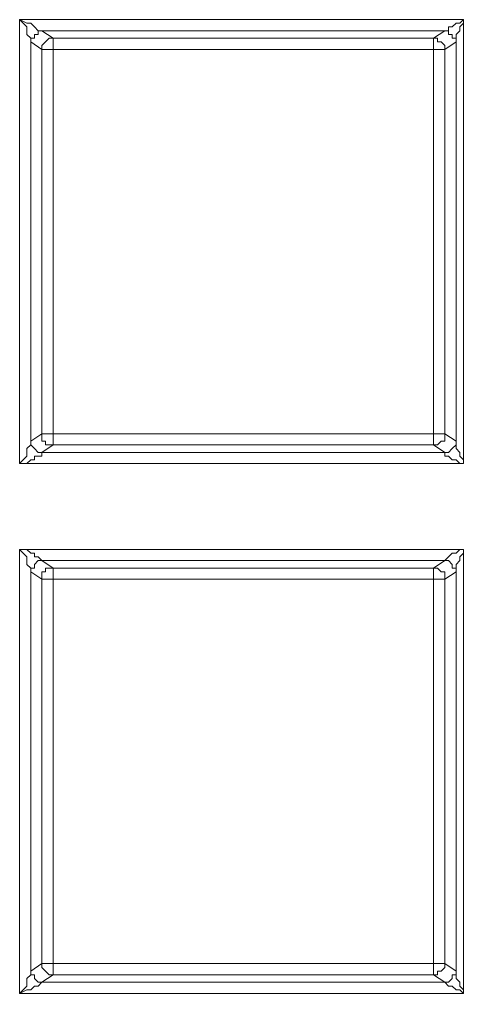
# Model space of a CAD drawing. Header units: centimetres. Extents: x -12.2 to 12.2, y -6.1 to 6.1.
# Drawn here: x -5.472 to -5.052, y -3.72 to -2.799 of the extents above; entities that cross this region are included whole.
import ezdxf

# ---------------------------------------------------------------- set-up
doc = ezdxf.new("R2010")
doc.units = ezdxf.units.CM
doc.header["$MEASUREMENT"] = 0
doc.layers.add('Camada 1', color=7, linetype='Continuous')

msp = doc.modelspace()

# ---------------------------------------------------------------- linework, layer by layer
at = {"layer": 'Camada 1', "lineweight": 9}
for points in [[(-5.47223, -2.79937), (-5.47223, -2.79937), (-5.05242, -2.79937), (-5.05242, -2.79937)], [(-5.47223, -3.21917), (-5.47223, -3.21917), (-5.47223, -2.79937), (-5.47223, -2.79937)], [(-5.05242, -2.79937), (-5.05242, -2.79937), (-5.05242, -3.21917), (-5.05242, -3.21917)], [(-5.07006, -2.80995), (-5.07006, -2.80995), (-5.45106, -2.80995), (-5.45106, -2.80995)], [(-5.45106, -2.80995), (-5.45106, -2.80995), (-5.44048, -2.81701), (-5.44048, -2.81701)], [(-5.44048, -2.81701), (-5.44048, -2.81701), (-5.08065, -2.81701), (-5.08065, -2.81701)], [(-5.08065, -2.81701), (-5.08065, -2.81701), (-5.07006, -2.80995), (-5.07006, -2.80995)], [(-5.46165, -2.82053), (-5.46165, -2.82053), (-5.46165, -3.19801), (-5.46165, -3.19801)], [(-5.45106, -2.82759), (-5.45106, -2.82759), (-5.46165, -2.82053), (-5.46165, -2.82053)], [(-5.05948, -2.82053), (-5.05948, -2.82053), (-5.07006, -2.82759), (-5.07006, -2.82759)], [(-5.05948, -3.19801), (-5.05948, -3.19801), (-5.05948, -2.82053), (-5.05948, -2.82053)], [(-5.45106, -3.19095), (-5.45106, -3.19095), (-5.45106, -2.82759), (-5.45106, -2.82759)], [(-5.44048, -2.82759), (-5.44048, -2.82759), (-5.44048, -3.19095), (-5.44048, -3.19095)], [(-5.08065, -2.82759), (-5.08065, -2.82759), (-5.44048, -2.82759), (-5.44048, -2.82759)], [(-5.08065, -3.19095), (-5.08065, -3.19095), (-5.08065, -2.82759), (-5.08065, -2.82759)], [(-5.07006, -2.82759), (-5.07006, -2.82759), (-5.07006, -3.19095), (-5.07006, -3.19095)], [(-5.46165, -3.19801), (-5.46165, -3.19801), (-5.45106, -3.19095), (-5.45106, -3.19095)], [(-5.44048, -3.19095), (-5.44048, -3.19095), (-5.08065, -3.19095), (-5.08065, -3.19095)], [(-5.07006, -3.19095), (-5.07006, -3.19095), (-5.05948, -3.19801), (-5.05948, -3.19801)], [(-5.44048, -3.20153), (-5.44048, -3.20153), (-5.45106, -3.20859), (-5.45106, -3.20859)], [(-5.08065, -3.20153), (-5.08065, -3.20153), (-5.44048, -3.20153), (-5.44048, -3.20153)], [(-5.07006, -3.20859), (-5.07006, -3.20859), (-5.08065, -3.20153), (-5.08065, -3.20153)], [(-5.45106, -3.20859), (-5.45106, -3.20859), (-5.07006, -3.20859), (-5.07006, -3.20859)], [(-5.05242, -3.21917), (-5.05242, -3.21917), (-5.47223, -3.21917), (-5.47223, -3.21917)], [(-5.47223, -3.30031), (-5.47223, -3.30031), (-5.05242, -3.30031), (-5.05242, -3.30031)], [(-5.47223, -3.72012), (-5.47223, -3.72012), (-5.47223, -3.30031), (-5.47223, -3.30031)], [(-5.05242, -3.30031), (-5.05242, -3.30031), (-5.05242, -3.72012), (-5.05242, -3.72012)], [(-5.07006, -3.3109), (-5.07006, -3.3109), (-5.45106, -3.3109), (-5.45106, -3.3109)], [(-5.45106, -3.3109), (-5.45106, -3.3109), (-5.44048, -3.31795), (-5.44048, -3.31795)], [(-5.08065, -3.31795), (-5.08065, -3.31795), (-5.07006, -3.3109), (-5.07006, -3.3109)], [(-5.46165, -3.32148), (-5.46165, -3.32148), (-5.46165, -3.69895), (-5.46165, -3.69895)], [(-5.45106, -3.32853), (-5.45106, -3.32853), (-5.46165, -3.32148), (-5.46165, -3.32148)], [(-5.44048, -3.31795), (-5.44048, -3.31795), (-5.08065, -3.31795), (-5.08065, -3.31795)], [(-5.05948, -3.32148), (-5.05948, -3.32148), (-5.07006, -3.32853), (-5.07006, -3.32853)], [(-5.05948, -3.69895), (-5.05948, -3.69895), (-5.05948, -3.32148), (-5.05948, -3.32148)], [(-5.45106, -3.6919), (-5.45106, -3.6919), (-5.45106, -3.32853), (-5.45106, -3.32853)], [(-5.44048, -3.32853), (-5.44048, -3.32853), (-5.44048, -3.6919), (-5.44048, -3.6919)], [(-5.08065, -3.32853), (-5.08065, -3.32853), (-5.44048, -3.32853), (-5.44048, -3.32853)], [(-5.08065, -3.6919), (-5.08065, -3.6919), (-5.08065, -3.32853), (-5.08065, -3.32853)], [(-5.07006, -3.32853), (-5.07006, -3.32853), (-5.07006, -3.6919), (-5.07006, -3.6919)], [(-5.46165, -3.69895), (-5.46165, -3.69895), (-5.45106, -3.6919), (-5.45106, -3.6919)], [(-5.44048, -3.6919), (-5.44048, -3.6919), (-5.08065, -3.6919), (-5.08065, -3.6919)], [(-5.07006, -3.6919), (-5.07006, -3.6919), (-5.05948, -3.69895), (-5.05948, -3.69895)], [(-5.44048, -3.70248), (-5.44048, -3.70248), (-5.45106, -3.70953), (-5.45106, -3.70953)], [(-5.45106, -3.70953), (-5.45106, -3.70953), (-5.07006, -3.70953), (-5.07006, -3.70953)], [(-5.08065, -3.70248), (-5.08065, -3.70248), (-5.44048, -3.70248), (-5.44048, -3.70248)], [(-5.07006, -3.70953), (-5.07006, -3.70953), (-5.08065, -3.70248), (-5.08065, -3.70248)], [(-5.05242, -3.72012), (-5.05242, -3.72012), (-5.47223, -3.72012), (-5.47223, -3.72012)]]:
    msp.add_open_spline(points, degree=3, dxfattribs=at)
for points, knots in [([(-5.46165, -2.82053), (-5.46165, -2.82053), (-5.46165, -2.82053), (-5.46165, -2.82053), (-5.46165, -2.82053), (-5.46165, -2.81701), (-5.46165, -2.81701), (-5.46165, -2.81701), (-5.46517, -2.81348), (-5.46517, -2.81348), (-5.46517, -2.81348), (-5.46517, -2.80995), (-5.46517, -2.80995), (-5.46517, -2.80995), (-5.46517, -2.80642), (-5.46517, -2.80642), (-5.46517, -2.80642), (-5.4687, -2.80289), (-5.4687, -2.80289), (-5.4687, -2.80289), (-5.47223, -2.79937), (-5.47223, -2.79937)], [0, 0, 0, 0, 0.142857, 0.142857, 0.142857, 0.285714, 0.285714, 0.285714, 0.428571, 0.428571, 0.428571, 0.571429, 0.571429, 0.571429, 0.714286, 0.714286, 0.714286, 0.857143, 0.857143, 0.857143, 1, 1, 1, 1]), ([(-5.47223, -2.79937), (-5.47223, -2.79937), (-5.46517, -2.80289), (-5.46517, -2.80289), (-5.46517, -2.80289), (-5.46165, -2.80289), (-5.46165, -2.80289), (-5.46165, -2.80289), (-5.45812, -2.80642), (-5.45812, -2.80642), (-5.45812, -2.80642), (-5.45459, -2.80995), (-5.45459, -2.80995), (-5.45459, -2.80995), (-5.45106, -2.80995), (-5.45106, -2.80995)], [0, 0, 0, 0, 0.2, 0.2, 0.2, 0.4, 0.4, 0.4, 0.6, 0.6, 0.6, 0.8, 0.8, 0.8, 1, 1, 1, 1]), ([(-5.07006, -2.80995), (-5.07006, -2.80995), (-5.07006, -2.80995), (-5.07006, -2.80995), (-5.07006, -2.80995), (-5.06654, -2.80995), (-5.06654, -2.80995), (-5.06654, -2.80995), (-5.06654, -2.80642), (-5.06654, -2.80642), (-5.06654, -2.80642), (-5.06301, -2.80642), (-5.06301, -2.80642), (-5.06301, -2.80642), (-5.05948, -2.80289), (-5.05948, -2.80289), (-5.05948, -2.80289), (-5.05595, -2.80289), (-5.05595, -2.80289), (-5.05595, -2.80289), (-5.05242, -2.79937), (-5.05242, -2.79937)], [0, 0, 0, 0, 0.142857, 0.142857, 0.142857, 0.285714, 0.285714, 0.285714, 0.428571, 0.428571, 0.428571, 0.571429, 0.571429, 0.571429, 0.714286, 0.714286, 0.714286, 0.857143, 0.857143, 0.857143, 1, 1, 1, 1]), ([(-5.05242, -2.79937), (-5.05242, -2.79937), (-5.05242, -2.80289), (-5.05242, -2.80289), (-5.05242, -2.80289), (-5.05595, -2.80642), (-5.05595, -2.80642), (-5.05595, -2.80642), (-5.05595, -2.80995), (-5.05595, -2.80995), (-5.05595, -2.80995), (-5.05948, -2.81348), (-5.05948, -2.81348), (-5.05948, -2.81348), (-5.05948, -2.81701), (-5.05948, -2.81701), (-5.05948, -2.81701), (-5.05948, -2.82053), (-5.05948, -2.82053)], [0, 0, 0, 0, 0.166667, 0.166667, 0.166667, 0.333333, 0.333333, 0.333333, 0.5, 0.5, 0.5, 0.666667, 0.666667, 0.666667, 0.833333, 0.833333, 0.833333, 1, 1, 1, 1]), ([(-5.45106, -2.80995), (-5.45106, -2.80995), (-5.45106, -2.80995), (-5.45106, -2.80995), (-5.45106, -2.80995), (-5.45459, -2.80995), (-5.45459, -2.80995), (-5.45459, -2.80995), (-5.45459, -2.81348), (-5.45459, -2.81348), (-5.45459, -2.81348), (-5.45812, -2.81348), (-5.45812, -2.81348), (-5.45812, -2.81348), (-5.45812, -2.81701), (-5.45812, -2.81701), (-5.45812, -2.81701), (-5.46165, -2.81701), (-5.46165, -2.81701), (-5.46165, -2.81701), (-5.46165, -2.82053), (-5.46165, -2.82053)], [0, 0, 0, 0, 0.142857, 0.142857, 0.142857, 0.285714, 0.285714, 0.285714, 0.428571, 0.428571, 0.428571, 0.571429, 0.571429, 0.571429, 0.714286, 0.714286, 0.714286, 0.857143, 0.857143, 0.857143, 1, 1, 1, 1]), ([(-5.44048, -2.81701), (-5.44048, -2.81701), (-5.44401, -2.81701), (-5.44401, -2.81701), (-5.44401, -2.81701), (-5.44754, -2.82053), (-5.44754, -2.82053), (-5.44754, -2.82053), (-5.45106, -2.82406), (-5.45106, -2.82406), (-5.45106, -2.82406), (-5.45106, -2.82759), (-5.45106, -2.82759)], [0, 0, 0, 0, 0.25, 0.25, 0.25, 0.5, 0.5, 0.5, 0.75, 0.75, 0.75, 1, 1, 1, 1]), ([(-5.44048, -2.81701), (-5.44048, -2.81701), (-5.44048, -2.81701), (-5.44048, -2.81701), (-5.44048, -2.81701), (-5.44048, -2.82053), (-5.44048, -2.82053), (-5.44048, -2.82053), (-5.44048, -2.82406), (-5.44048, -2.82406), (-5.44048, -2.82406), (-5.44048, -2.82759), (-5.44048, -2.82759)], [0, 0, 0, 0, 0.25, 0.25, 0.25, 0.5, 0.5, 0.5, 0.75, 0.75, 0.75, 1, 1, 1, 1]), ([(-5.07006, -2.82759), (-5.07006, -2.82759), (-5.07006, -2.82759), (-5.07006, -2.82759), (-5.07006, -2.82759), (-5.07006, -2.82406), (-5.07006, -2.82406), (-5.07006, -2.82406), (-5.07359, -2.82053), (-5.07359, -2.82053), (-5.07359, -2.82053), (-5.07712, -2.82053), (-5.07712, -2.82053), (-5.07712, -2.82053), (-5.07712, -2.81701), (-5.07712, -2.81701), (-5.07712, -2.81701), (-5.08065, -2.81701), (-5.08065, -2.81701)], [0, 0, 0, 0, 0.166667, 0.166667, 0.166667, 0.333333, 0.333333, 0.333333, 0.5, 0.5, 0.5, 0.666667, 0.666667, 0.666667, 0.833333, 0.833333, 0.833333, 1, 1, 1, 1]), ([(-5.08065, -2.81701), (-5.08065, -2.81701), (-5.08065, -2.81701), (-5.08065, -2.81701), (-5.08065, -2.81701), (-5.08065, -2.82053), (-5.08065, -2.82053), (-5.08065, -2.82053), (-5.08065, -2.82406), (-5.08065, -2.82406), (-5.08065, -2.82406), (-5.08065, -2.82759), (-5.08065, -2.82759)], [0, 0, 0, 0, 0.25, 0.25, 0.25, 0.5, 0.5, 0.5, 0.75, 0.75, 0.75, 1, 1, 1, 1]), ([(-5.05948, -2.82053), (-5.05948, -2.82053), (-5.05948, -2.81701), (-5.05948, -2.81701), (-5.05948, -2.81701), (-5.06301, -2.81701), (-5.06301, -2.81701), (-5.06301, -2.81701), (-5.06301, -2.81348), (-5.06301, -2.81348), (-5.06301, -2.81348), (-5.06654, -2.81348), (-5.06654, -2.81348), (-5.06654, -2.81348), (-5.06654, -2.80995), (-5.06654, -2.80995), (-5.06654, -2.80995), (-5.07006, -2.80995), (-5.07006, -2.80995)], [0, 0, 0, 0, 0.166667, 0.166667, 0.166667, 0.333333, 0.333333, 0.333333, 0.5, 0.5, 0.5, 0.666667, 0.666667, 0.666667, 0.833333, 0.833333, 0.833333, 1, 1, 1, 1]), ([(-5.44048, -2.82759), (-5.44048, -2.82759), (-5.44401, -2.82759), (-5.44401, -2.82759), (-5.44401, -2.82759), (-5.44754, -2.82759), (-5.44754, -2.82759), (-5.44754, -2.82759), (-5.45106, -2.82759), (-5.45106, -2.82759)], [0, 0, 0, 0, 0.333333, 0.333333, 0.333333, 0.666667, 0.666667, 0.666667, 1, 1, 1, 1]), ([(-5.07006, -2.82759), (-5.07006, -2.82759), (-5.07006, -2.82759), (-5.07006, -2.82759), (-5.07006, -2.82759), (-5.07359, -2.82759), (-5.07359, -2.82759), (-5.07359, -2.82759), (-5.07712, -2.82759), (-5.07712, -2.82759), (-5.07712, -2.82759), (-5.08065, -2.82759), (-5.08065, -2.82759)], [0, 0, 0, 0, 0.25, 0.25, 0.25, 0.5, 0.5, 0.5, 0.75, 0.75, 0.75, 1, 1, 1, 1]), ([(-5.45106, -3.19095), (-5.45106, -3.19095), (-5.45106, -3.19448), (-5.45106, -3.19448), (-5.45106, -3.19448), (-5.45106, -3.19801), (-5.45106, -3.19801), (-5.45106, -3.19801), (-5.44754, -3.19801), (-5.44754, -3.19801), (-5.44754, -3.19801), (-5.44754, -3.20153), (-5.44754, -3.20153), (-5.44754, -3.20153), (-5.44401, -3.20153), (-5.44401, -3.20153), (-5.44401, -3.20153), (-5.44048, -3.20153), (-5.44048, -3.20153)], [0, 0, 0, 0, 0.166667, 0.166667, 0.166667, 0.333333, 0.333333, 0.333333, 0.5, 0.5, 0.5, 0.666667, 0.666667, 0.666667, 0.833333, 0.833333, 0.833333, 1, 1, 1, 1]), ([(-5.44048, -3.19095), (-5.44048, -3.19095), (-5.44401, -3.19095), (-5.44401, -3.19095), (-5.44401, -3.19095), (-5.44754, -3.19095), (-5.44754, -3.19095), (-5.44754, -3.19095), (-5.45106, -3.19095), (-5.45106, -3.19095)], [0, 0, 0, 0, 0.333333, 0.333333, 0.333333, 0.666667, 0.666667, 0.666667, 1, 1, 1, 1]), ([(-5.44048, -3.19095), (-5.44048, -3.19095), (-5.44048, -3.19448), (-5.44048, -3.19448), (-5.44048, -3.19448), (-5.44048, -3.19801), (-5.44048, -3.19801), (-5.44048, -3.19801), (-5.44048, -3.20153), (-5.44048, -3.20153)], [0, 0, 0, 0, 0.333333, 0.333333, 0.333333, 0.666667, 0.666667, 0.666667, 1, 1, 1, 1]), ([(-5.07006, -3.19095), (-5.07006, -3.19095), (-5.07006, -3.19448), (-5.07006, -3.19448), (-5.07006, -3.19448), (-5.07006, -3.19801), (-5.07006, -3.19801), (-5.07006, -3.19801), (-5.07359, -3.19801), (-5.07359, -3.19801), (-5.07359, -3.19801), (-5.07712, -3.20153), (-5.07712, -3.20153), (-5.07712, -3.20153), (-5.08065, -3.20153), (-5.08065, -3.20153)], [0, 0, 0, 0, 0.2, 0.2, 0.2, 0.4, 0.4, 0.4, 0.6, 0.6, 0.6, 0.8, 0.8, 0.8, 1, 1, 1, 1]), ([(-5.08065, -3.19095), (-5.08065, -3.19095), (-5.08065, -3.19448), (-5.08065, -3.19448), (-5.08065, -3.19448), (-5.08065, -3.19801), (-5.08065, -3.19801), (-5.08065, -3.19801), (-5.08065, -3.20153), (-5.08065, -3.20153)], [0, 0, 0, 0, 0.333333, 0.333333, 0.333333, 0.666667, 0.666667, 0.666667, 1, 1, 1, 1]), ([(-5.07006, -3.19095), (-5.07006, -3.19095), (-5.07006, -3.19095), (-5.07006, -3.19095), (-5.07006, -3.19095), (-5.07359, -3.19095), (-5.07359, -3.19095), (-5.07359, -3.19095), (-5.07712, -3.19095), (-5.07712, -3.19095), (-5.07712, -3.19095), (-5.08065, -3.19095), (-5.08065, -3.19095)], [0, 0, 0, 0, 0.25, 0.25, 0.25, 0.5, 0.5, 0.5, 0.75, 0.75, 0.75, 1, 1, 1, 1]), ([(-5.47223, -3.21917), (-5.47223, -3.21917), (-5.4687, -3.21564), (-5.4687, -3.21564), (-5.4687, -3.21564), (-5.46517, -3.21212), (-5.46517, -3.21212), (-5.46517, -3.21212), (-5.46517, -3.20859), (-5.46517, -3.20859), (-5.46517, -3.20859), (-5.46517, -3.20506), (-5.46517, -3.20506), (-5.46517, -3.20506), (-5.46165, -3.20153), (-5.46165, -3.20153), (-5.46165, -3.20153), (-5.46165, -3.19801), (-5.46165, -3.19801)], [0, 0, 0, 0, 0.166667, 0.166667, 0.166667, 0.333333, 0.333333, 0.333333, 0.5, 0.5, 0.5, 0.666667, 0.666667, 0.666667, 0.833333, 0.833333, 0.833333, 1, 1, 1, 1]), ([(-5.46165, -3.19801), (-5.46165, -3.19801), (-5.46165, -3.20153), (-5.46165, -3.20153), (-5.46165, -3.20153), (-5.45812, -3.20506), (-5.45812, -3.20506), (-5.45812, -3.20506), (-5.45459, -3.20859), (-5.45459, -3.20859), (-5.45459, -3.20859), (-5.45106, -3.20859), (-5.45106, -3.20859)], [0, 0, 0, 0, 0.25, 0.25, 0.25, 0.5, 0.5, 0.5, 0.75, 0.75, 0.75, 1, 1, 1, 1]), ([(-5.05948, -3.19801), (-5.05948, -3.19801), (-5.05948, -3.20153), (-5.05948, -3.20153), (-5.05948, -3.20153), (-5.06301, -3.20506), (-5.06301, -3.20506), (-5.06301, -3.20506), (-5.06654, -3.20859), (-5.06654, -3.20859), (-5.06654, -3.20859), (-5.07006, -3.20859), (-5.07006, -3.20859)], [0, 0, 0, 0, 0.25, 0.25, 0.25, 0.5, 0.5, 0.5, 0.75, 0.75, 0.75, 1, 1, 1, 1]), ([(-5.05948, -3.19801), (-5.05948, -3.19801), (-5.05948, -3.20153), (-5.05948, -3.20153), (-5.05948, -3.20153), (-5.05948, -3.20506), (-5.05948, -3.20506), (-5.05948, -3.20506), (-5.05595, -3.20859), (-5.05595, -3.20859), (-5.05595, -3.20859), (-5.05595, -3.21212), (-5.05595, -3.21212), (-5.05595, -3.21212), (-5.05242, -3.21564), (-5.05242, -3.21564), (-5.05242, -3.21564), (-5.05242, -3.21917), (-5.05242, -3.21917)], [0, 0, 0, 0, 0.166667, 0.166667, 0.166667, 0.333333, 0.333333, 0.333333, 0.5, 0.5, 0.5, 0.666667, 0.666667, 0.666667, 0.833333, 0.833333, 0.833333, 1, 1, 1, 1]), ([(-5.45106, -3.20859), (-5.45106, -3.20859), (-5.45106, -3.20859), (-5.45106, -3.20859), (-5.45106, -3.20859), (-5.45106, -3.21212), (-5.45106, -3.21212), (-5.45106, -3.21212), (-5.45459, -3.21212), (-5.45459, -3.21212), (-5.45459, -3.21212), (-5.45812, -3.21212), (-5.45812, -3.21212), (-5.45812, -3.21212), (-5.45812, -3.21564), (-5.45812, -3.21564), (-5.45812, -3.21564), (-5.46165, -3.21564), (-5.46165, -3.21564), (-5.46165, -3.21564), (-5.46517, -3.21917), (-5.46517, -3.21917), (-5.46517, -3.21917), (-5.47223, -3.21917), (-5.47223, -3.21917)], [0, 0, 0, 0, 0.125, 0.125, 0.125, 0.25, 0.25, 0.25, 0.375, 0.375, 0.375, 0.5, 0.5, 0.5, 0.625, 0.625, 0.625, 0.75, 0.75, 0.75, 0.875, 0.875, 0.875, 1, 1, 1, 1]), ([(-5.05242, -3.21917), (-5.05242, -3.21917), (-5.05595, -3.21917), (-5.05595, -3.21917), (-5.05595, -3.21917), (-5.05948, -3.21564), (-5.05948, -3.21564), (-5.05948, -3.21564), (-5.06301, -3.21564), (-5.06301, -3.21564), (-5.06301, -3.21564), (-5.06654, -3.21212), (-5.06654, -3.21212), (-5.06654, -3.21212), (-5.07006, -3.21212), (-5.07006, -3.21212), (-5.07006, -3.21212), (-5.07006, -3.20859), (-5.07006, -3.20859)], [0, 0, 0, 0, 0.166667, 0.166667, 0.166667, 0.333333, 0.333333, 0.333333, 0.5, 0.5, 0.5, 0.666667, 0.666667, 0.666667, 0.833333, 0.833333, 0.833333, 1, 1, 1, 1]), ([(-5.47223, -3.30031), (-5.47223, -3.30031), (-5.46517, -3.30031), (-5.46517, -3.30031), (-5.46517, -3.30031), (-5.46165, -3.30384), (-5.46165, -3.30384), (-5.46165, -3.30384), (-5.45812, -3.30384), (-5.45812, -3.30384), (-5.45812, -3.30384), (-5.45812, -3.30737), (-5.45812, -3.30737), (-5.45812, -3.30737), (-5.45459, -3.30737), (-5.45459, -3.30737), (-5.45459, -3.30737), (-5.45106, -3.3109), (-5.45106, -3.3109)], [0, 0, 0, 0, 0.166667, 0.166667, 0.166667, 0.333333, 0.333333, 0.333333, 0.5, 0.5, 0.5, 0.666667, 0.666667, 0.666667, 0.833333, 0.833333, 0.833333, 1, 1, 1, 1]), ([(-5.46165, -3.32148), (-5.46165, -3.32148), (-5.46165, -3.31795), (-5.46165, -3.31795), (-5.46165, -3.31795), (-5.46517, -3.31442), (-5.46517, -3.31442), (-5.46517, -3.31442), (-5.46517, -3.3109), (-5.46517, -3.3109), (-5.46517, -3.3109), (-5.46517, -3.30737), (-5.46517, -3.30737), (-5.46517, -3.30737), (-5.4687, -3.30384), (-5.4687, -3.30384), (-5.4687, -3.30384), (-5.47223, -3.30031), (-5.47223, -3.30031)], [0, 0, 0, 0, 0.166667, 0.166667, 0.166667, 0.333333, 0.333333, 0.333333, 0.5, 0.5, 0.5, 0.666667, 0.666667, 0.666667, 0.833333, 0.833333, 0.833333, 1, 1, 1, 1]), ([(-5.07006, -3.3109), (-5.07006, -3.3109), (-5.07006, -3.3109), (-5.07006, -3.3109), (-5.07006, -3.3109), (-5.06654, -3.30737), (-5.06654, -3.30737), (-5.06654, -3.30737), (-5.06301, -3.30384), (-5.06301, -3.30384), (-5.06301, -3.30384), (-5.05948, -3.30384), (-5.05948, -3.30384), (-5.05948, -3.30384), (-5.05595, -3.30031), (-5.05595, -3.30031), (-5.05595, -3.30031), (-5.05242, -3.30031), (-5.05242, -3.30031)], [0, 0, 0, 0, 0.166667, 0.166667, 0.166667, 0.333333, 0.333333, 0.333333, 0.5, 0.5, 0.5, 0.666667, 0.666667, 0.666667, 0.833333, 0.833333, 0.833333, 1, 1, 1, 1]), ([(-5.05242, -3.30031), (-5.05242, -3.30031), (-5.05242, -3.30384), (-5.05242, -3.30384), (-5.05242, -3.30384), (-5.05595, -3.30737), (-5.05595, -3.30737), (-5.05595, -3.30737), (-5.05595, -3.3109), (-5.05595, -3.3109), (-5.05595, -3.3109), (-5.05948, -3.31442), (-5.05948, -3.31442), (-5.05948, -3.31442), (-5.05948, -3.31795), (-5.05948, -3.31795), (-5.05948, -3.31795), (-5.05948, -3.32148), (-5.05948, -3.32148)], [0, 0, 0, 0, 0.166667, 0.166667, 0.166667, 0.333333, 0.333333, 0.333333, 0.5, 0.5, 0.5, 0.666667, 0.666667, 0.666667, 0.833333, 0.833333, 0.833333, 1, 1, 1, 1]), ([(-5.45106, -3.3109), (-5.45106, -3.3109), (-5.45106, -3.3109), (-5.45106, -3.3109), (-5.45106, -3.3109), (-5.45459, -3.3109), (-5.45459, -3.3109), (-5.45459, -3.3109), (-5.45812, -3.31442), (-5.45812, -3.31442), (-5.45812, -3.31442), (-5.45812, -3.31795), (-5.45812, -3.31795), (-5.45812, -3.31795), (-5.46165, -3.31795), (-5.46165, -3.31795), (-5.46165, -3.31795), (-5.46165, -3.32148), (-5.46165, -3.32148)], [0, 0, 0, 0, 0.166667, 0.166667, 0.166667, 0.333333, 0.333333, 0.333333, 0.5, 0.5, 0.5, 0.666667, 0.666667, 0.666667, 0.833333, 0.833333, 0.833333, 1, 1, 1, 1]), ([(-5.05948, -3.32148), (-5.05948, -3.32148), (-5.05948, -3.31795), (-5.05948, -3.31795), (-5.05948, -3.31795), (-5.06301, -3.31795), (-5.06301, -3.31795), (-5.06301, -3.31795), (-5.06301, -3.31442), (-5.06301, -3.31442), (-5.06301, -3.31442), (-5.06654, -3.3109), (-5.06654, -3.3109), (-5.06654, -3.3109), (-5.07006, -3.3109), (-5.07006, -3.3109)], [0, 0, 0, 0, 0.2, 0.2, 0.2, 0.4, 0.4, 0.4, 0.6, 0.6, 0.6, 0.8, 0.8, 0.8, 1, 1, 1, 1]), ([(-5.44048, -3.31795), (-5.44048, -3.31795), (-5.44401, -3.31795), (-5.44401, -3.31795), (-5.44401, -3.31795), (-5.44754, -3.31795), (-5.44754, -3.31795), (-5.44754, -3.31795), (-5.44754, -3.32148), (-5.44754, -3.32148), (-5.44754, -3.32148), (-5.45106, -3.32148), (-5.45106, -3.32148), (-5.45106, -3.32148), (-5.45106, -3.32501), (-5.45106, -3.32501), (-5.45106, -3.32501), (-5.45106, -3.32853), (-5.45106, -3.32853)], [0, 0, 0, 0, 0.166667, 0.166667, 0.166667, 0.333333, 0.333333, 0.333333, 0.5, 0.5, 0.5, 0.666667, 0.666667, 0.666667, 0.833333, 0.833333, 0.833333, 1, 1, 1, 1]), ([(-5.44048, -3.31795), (-5.44048, -3.31795), (-5.44048, -3.31795), (-5.44048, -3.31795), (-5.44048, -3.31795), (-5.44048, -3.32148), (-5.44048, -3.32148), (-5.44048, -3.32148), (-5.44048, -3.32501), (-5.44048, -3.32501), (-5.44048, -3.32501), (-5.44048, -3.32853), (-5.44048, -3.32853)], [0, 0, 0, 0, 0.25, 0.25, 0.25, 0.5, 0.5, 0.5, 0.75, 0.75, 0.75, 1, 1, 1, 1]), ([(-5.07006, -3.32853), (-5.07006, -3.32853), (-5.07006, -3.32501), (-5.07006, -3.32501), (-5.07006, -3.32501), (-5.07006, -3.32148), (-5.07006, -3.32148), (-5.07006, -3.32148), (-5.07359, -3.32148), (-5.07359, -3.32148), (-5.07359, -3.32148), (-5.07712, -3.31795), (-5.07712, -3.31795), (-5.07712, -3.31795), (-5.08065, -3.31795), (-5.08065, -3.31795)], [0, 0, 0, 0, 0.2, 0.2, 0.2, 0.4, 0.4, 0.4, 0.6, 0.6, 0.6, 0.8, 0.8, 0.8, 1, 1, 1, 1]), ([(-5.08065, -3.31795), (-5.08065, -3.31795), (-5.08065, -3.31795), (-5.08065, -3.31795), (-5.08065, -3.31795), (-5.08065, -3.32148), (-5.08065, -3.32148), (-5.08065, -3.32148), (-5.08065, -3.32501), (-5.08065, -3.32501), (-5.08065, -3.32501), (-5.08065, -3.32853), (-5.08065, -3.32853)], [0, 0, 0, 0, 0.25, 0.25, 0.25, 0.5, 0.5, 0.5, 0.75, 0.75, 0.75, 1, 1, 1, 1]), ([(-5.44048, -3.32853), (-5.44048, -3.32853), (-5.44401, -3.32853), (-5.44401, -3.32853), (-5.44401, -3.32853), (-5.44754, -3.32853), (-5.44754, -3.32853), (-5.44754, -3.32853), (-5.45106, -3.32853), (-5.45106, -3.32853)], [0, 0, 0, 0, 0.333333, 0.333333, 0.333333, 0.666667, 0.666667, 0.666667, 1, 1, 1, 1]), ([(-5.07006, -3.32853), (-5.07006, -3.32853), (-5.07006, -3.32853), (-5.07006, -3.32853), (-5.07006, -3.32853), (-5.07359, -3.32853), (-5.07359, -3.32853), (-5.07359, -3.32853), (-5.07712, -3.32853), (-5.07712, -3.32853), (-5.07712, -3.32853), (-5.08065, -3.32853), (-5.08065, -3.32853)], [0, 0, 0, 0, 0.25, 0.25, 0.25, 0.5, 0.5, 0.5, 0.75, 0.75, 0.75, 1, 1, 1, 1]), ([(-5.45106, -3.6919), (-5.45106, -3.6919), (-5.45106, -3.6919), (-5.45106, -3.6919), (-5.45106, -3.6919), (-5.45106, -3.69542), (-5.45106, -3.69542), (-5.45106, -3.69542), (-5.44754, -3.69895), (-5.44754, -3.69895), (-5.44754, -3.69895), (-5.44401, -3.70248), (-5.44401, -3.70248), (-5.44401, -3.70248), (-5.44048, -3.70248), (-5.44048, -3.70248)], [0, 0, 0, 0, 0.2, 0.2, 0.2, 0.4, 0.4, 0.4, 0.6, 0.6, 0.6, 0.8, 0.8, 0.8, 1, 1, 1, 1]), ([(-5.44048, -3.6919), (-5.44048, -3.6919), (-5.44401, -3.6919), (-5.44401, -3.6919), (-5.44401, -3.6919), (-5.44754, -3.6919), (-5.44754, -3.6919), (-5.44754, -3.6919), (-5.45106, -3.6919), (-5.45106, -3.6919)], [0, 0, 0, 0, 0.333333, 0.333333, 0.333333, 0.666667, 0.666667, 0.666667, 1, 1, 1, 1]), ([(-5.44048, -3.6919), (-5.44048, -3.6919), (-5.44048, -3.6919), (-5.44048, -3.6919), (-5.44048, -3.6919), (-5.44048, -3.69542), (-5.44048, -3.69542), (-5.44048, -3.69542), (-5.44048, -3.69895), (-5.44048, -3.69895), (-5.44048, -3.69895), (-5.44048, -3.70248), (-5.44048, -3.70248)], [0, 0, 0, 0, 0.25, 0.25, 0.25, 0.5, 0.5, 0.5, 0.75, 0.75, 0.75, 1, 1, 1, 1]), ([(-5.07006, -3.6919), (-5.07006, -3.6919), (-5.07006, -3.6919), (-5.07006, -3.6919), (-5.07006, -3.6919), (-5.07006, -3.69542), (-5.07006, -3.69542), (-5.07006, -3.69542), (-5.07359, -3.69895), (-5.07359, -3.69895), (-5.07359, -3.69895), (-5.07712, -3.69895), (-5.07712, -3.69895), (-5.07712, -3.69895), (-5.07712, -3.70248), (-5.07712, -3.70248), (-5.07712, -3.70248), (-5.08065, -3.70248), (-5.08065, -3.70248)], [0, 0, 0, 0, 0.166667, 0.166667, 0.166667, 0.333333, 0.333333, 0.333333, 0.5, 0.5, 0.5, 0.666667, 0.666667, 0.666667, 0.833333, 0.833333, 0.833333, 1, 1, 1, 1]), ([(-5.08065, -3.6919), (-5.08065, -3.6919), (-5.08065, -3.6919), (-5.08065, -3.6919), (-5.08065, -3.6919), (-5.08065, -3.69542), (-5.08065, -3.69542), (-5.08065, -3.69542), (-5.08065, -3.69895), (-5.08065, -3.69895), (-5.08065, -3.69895), (-5.08065, -3.70248), (-5.08065, -3.70248)], [0, 0, 0, 0, 0.25, 0.25, 0.25, 0.5, 0.5, 0.5, 0.75, 0.75, 0.75, 1, 1, 1, 1]), ([(-5.07006, -3.6919), (-5.07006, -3.6919), (-5.07006, -3.6919), (-5.07006, -3.6919), (-5.07006, -3.6919), (-5.07359, -3.6919), (-5.07359, -3.6919), (-5.07359, -3.6919), (-5.07712, -3.6919), (-5.07712, -3.6919), (-5.07712, -3.6919), (-5.08065, -3.6919), (-5.08065, -3.6919)], [0, 0, 0, 0, 0.25, 0.25, 0.25, 0.5, 0.5, 0.5, 0.75, 0.75, 0.75, 1, 1, 1, 1]), ([(-5.47223, -3.72012), (-5.47223, -3.72012), (-5.4687, -3.71659), (-5.4687, -3.71659), (-5.4687, -3.71659), (-5.46517, -3.71306), (-5.46517, -3.71306), (-5.46517, -3.71306), (-5.46517, -3.70953), (-5.46517, -3.70953), (-5.46517, -3.70953), (-5.46517, -3.70601), (-5.46517, -3.70601), (-5.46517, -3.70601), (-5.46165, -3.70248), (-5.46165, -3.70248), (-5.46165, -3.70248), (-5.46165, -3.69895), (-5.46165, -3.69895)], [0, 0, 0, 0, 0.166667, 0.166667, 0.166667, 0.333333, 0.333333, 0.333333, 0.5, 0.5, 0.5, 0.666667, 0.666667, 0.666667, 0.833333, 0.833333, 0.833333, 1, 1, 1, 1]), ([(-5.46165, -3.69895), (-5.46165, -3.69895), (-5.46165, -3.70248), (-5.46165, -3.70248), (-5.46165, -3.70248), (-5.45812, -3.70248), (-5.45812, -3.70248), (-5.45812, -3.70248), (-5.45812, -3.70601), (-5.45812, -3.70601), (-5.45812, -3.70601), (-5.45459, -3.70953), (-5.45459, -3.70953), (-5.45459, -3.70953), (-5.45106, -3.70953), (-5.45106, -3.70953)], [0, 0, 0, 0, 0.2, 0.2, 0.2, 0.4, 0.4, 0.4, 0.6, 0.6, 0.6, 0.8, 0.8, 0.8, 1, 1, 1, 1]), ([(-5.05948, -3.69895), (-5.05948, -3.69895), (-5.05948, -3.70248), (-5.05948, -3.70248), (-5.05948, -3.70248), (-5.06301, -3.70248), (-5.06301, -3.70248), (-5.06301, -3.70248), (-5.06301, -3.70601), (-5.06301, -3.70601), (-5.06301, -3.70601), (-5.06654, -3.70953), (-5.06654, -3.70953), (-5.06654, -3.70953), (-5.07006, -3.70953), (-5.07006, -3.70953)], [0, 0, 0, 0, 0.2, 0.2, 0.2, 0.4, 0.4, 0.4, 0.6, 0.6, 0.6, 0.8, 0.8, 0.8, 1, 1, 1, 1]), ([(-5.05948, -3.69895), (-5.05948, -3.69895), (-5.05948, -3.69895), (-5.05948, -3.69895), (-5.05948, -3.69895), (-5.05948, -3.70248), (-5.05948, -3.70248), (-5.05948, -3.70248), (-5.05948, -3.70601), (-5.05948, -3.70601), (-5.05948, -3.70601), (-5.05595, -3.70953), (-5.05595, -3.70953), (-5.05595, -3.70953), (-5.05595, -3.71306), (-5.05595, -3.71306), (-5.05595, -3.71306), (-5.05242, -3.71659), (-5.05242, -3.71659), (-5.05242, -3.71659), (-5.05242, -3.72012), (-5.05242, -3.72012)], [0, 0, 0, 0, 0.142857, 0.142857, 0.142857, 0.285714, 0.285714, 0.285714, 0.428571, 0.428571, 0.428571, 0.571429, 0.571429, 0.571429, 0.714286, 0.714286, 0.714286, 0.857143, 0.857143, 0.857143, 1, 1, 1, 1]), ([(-5.45106, -3.70953), (-5.45106, -3.70953), (-5.45106, -3.70953), (-5.45106, -3.70953), (-5.45106, -3.70953), (-5.45459, -3.71306), (-5.45459, -3.71306), (-5.45459, -3.71306), (-5.45812, -3.71306), (-5.45812, -3.71306), (-5.45812, -3.71306), (-5.46165, -3.71659), (-5.46165, -3.71659), (-5.46165, -3.71659), (-5.46517, -3.71659), (-5.46517, -3.71659), (-5.46517, -3.71659), (-5.47223, -3.72012), (-5.47223, -3.72012)], [0, 0, 0, 0, 0.166667, 0.166667, 0.166667, 0.333333, 0.333333, 0.333333, 0.5, 0.5, 0.5, 0.666667, 0.666667, 0.666667, 0.833333, 0.833333, 0.833333, 1, 1, 1, 1]), ([(-5.05242, -3.72012), (-5.05242, -3.72012), (-5.05595, -3.71659), (-5.05595, -3.71659), (-5.05595, -3.71659), (-5.05948, -3.71659), (-5.05948, -3.71659), (-5.05948, -3.71659), (-5.06301, -3.71306), (-5.06301, -3.71306), (-5.06301, -3.71306), (-5.06654, -3.71306), (-5.06654, -3.71306), (-5.06654, -3.71306), (-5.07006, -3.70953), (-5.07006, -3.70953)], [0, 0, 0, 0, 0.2, 0.2, 0.2, 0.4, 0.4, 0.4, 0.6, 0.6, 0.6, 0.8, 0.8, 0.8, 1, 1, 1, 1])]:
    msp.add_open_spline(points, degree=3, knots=knots, dxfattribs=at)

doc.saveas('drawing.dxf')
